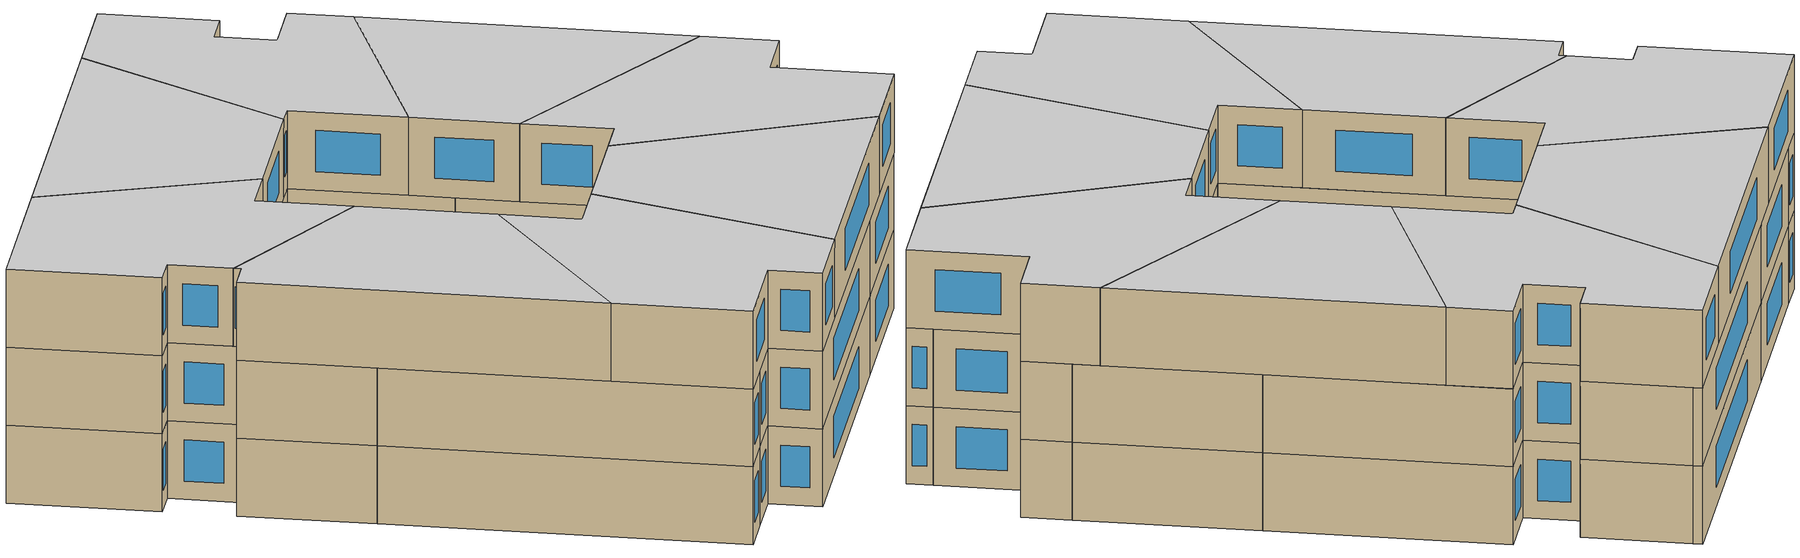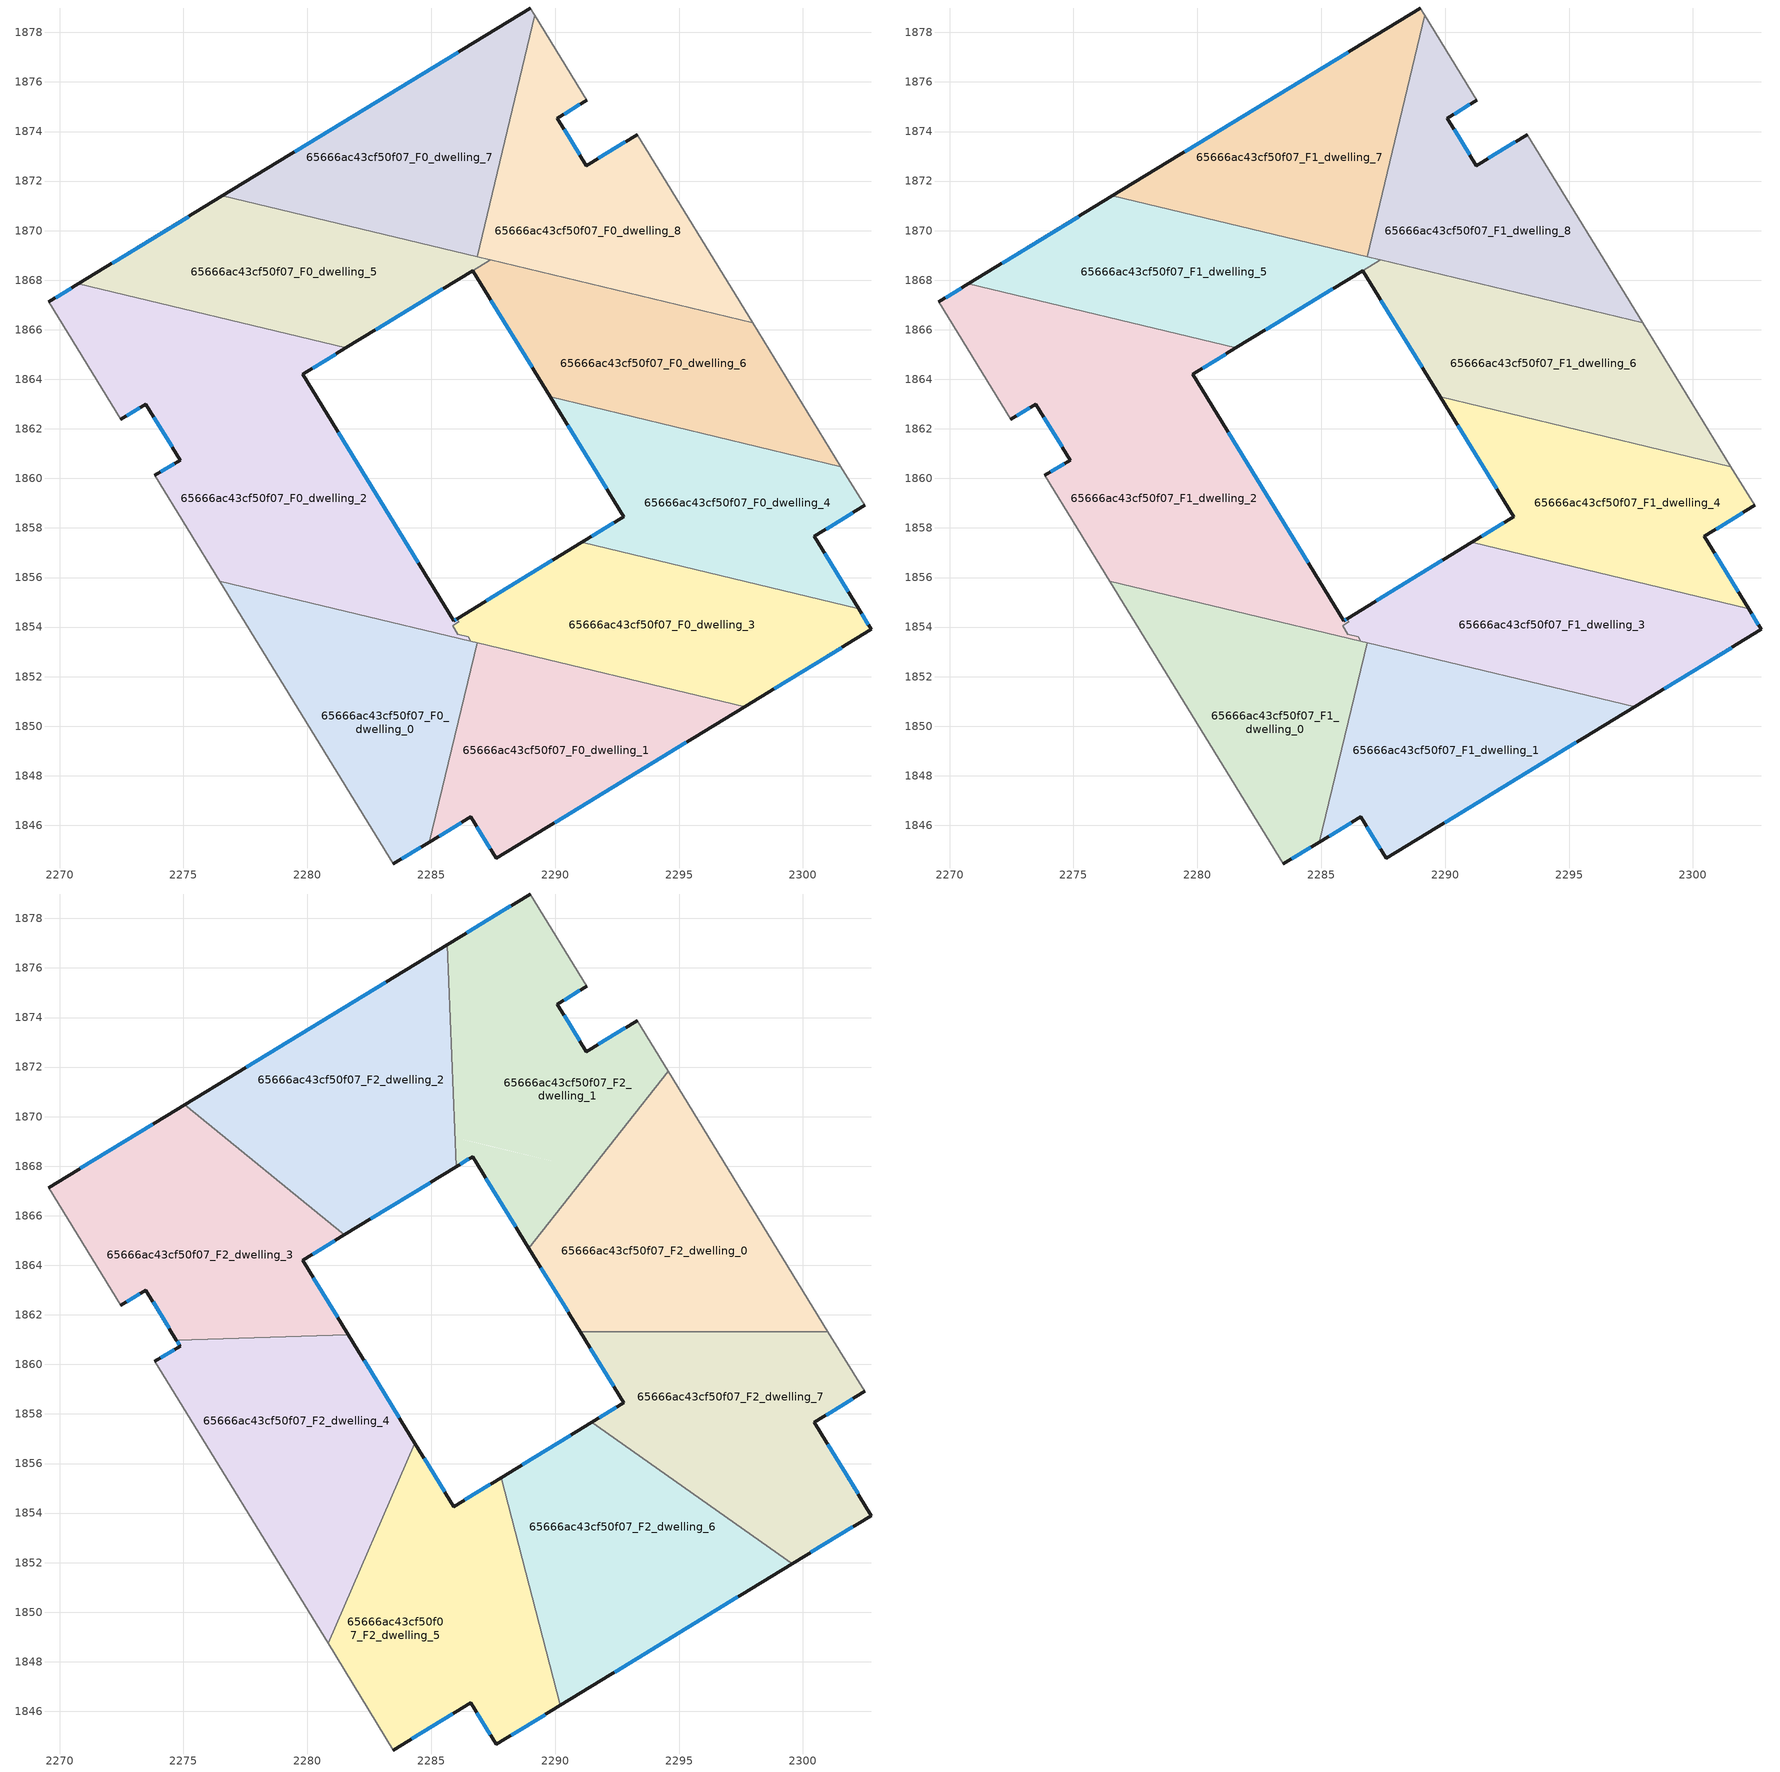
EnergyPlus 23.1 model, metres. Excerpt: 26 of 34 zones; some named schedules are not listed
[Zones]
65666ac43cf50f07_F0_dwelling_0
 floor ground (EU_floor_Construction): 2286.85,1853.37 2284.92,1845.32 2283.48,1844.44 2276.47,1855.86 z0
 wall outside (EU_wall_Construction): 2283.48,1844.44 2284.92,1845.32 z0:3
 wall to 65666ac43cf50f07_F0_dwelling_1 (EU_wall_Construction): 2284.92,1845.32 2286.85,1853.37 z0:3
 wall adiabatic (EU_wall_Construction): 2276.47,1855.86 2283.48,1844.44 z0:3
 wall to 65666ac43cf50f07_F0_dwelling_2 (EU_wall_Construction): 2286.6,1853.43 2276.47,1855.86 z0:3
 wall to 65666ac43cf50f07_F0_dwelling_3 (EU_wall_Construction): 2286.85,1853.37 2286.6,1853.43 z0:3
 window (EU_Window_Construction): 2283.82,1844.65 2284.58,1845.11 z0.7:2.3
65666ac43cf50f07_F0_dwelling_1
 floor ground (EU_floor_Construction): 2297.65,1850.78 2287.63,1844.67 2286.6,1846.34 2284.92,1845.32 2286.85,1853.37 z0
 wall outside (EU_wall_Construction): 2284.92,1845.32 2286.6,1846.34 2287.63,1844.67 2297.65,1850.78 z0:3
 wall to 65666ac43cf50f07_F0_dwelling_3 (EU_wall_Construction): 2297.65,1850.78 2286.85,1853.37 z0:3
 window (EU_Window_Construction): 2289.98,1846.11 2295.29,1849.35 / 2286.84,1845.95 2287.38,1845.06 / 2285.32,1845.56 2286.2,1846.1 z0.7:2.3
65666ac43cf50f07_F0_dwelling_2
 floor ground (EU_floor_Construction): 2281.56,1865.26 2279.81,1864.2 2285.91,1854.26 2286.04,1854.34 2286.12,1854.21 2285.86,1854.06 2286.08,1853.71 2286.49,1853.61 2286.6,1853.43 2276.47,1855.86 2273.85,1860.12 2274.87,1860.74 2273.48,1863 2272.47,1862.38 2269.55,1867.12 2270.75,1867.85 z0
 wall outside (EU_wall_Construction): 2272.47,1862.38 2273.48,1863 2274.87,1860.74 2273.85,1860.12 / 2270.75,1867.85 2269.55,1867.12 / 2286.04,1854.34 2285.91,1854.26 2279.81,1864.2 2281.56,1865.26 z0:3
 wall to 65666ac43cf50f07_F0_dwelling_3 (EU_wall_Construction): 2286.6,1853.43 2286.49,1853.61 2286.08,1853.71 2285.86,1854.06 2286.12,1854.21 2286.04,1854.34 z0:3
 wall adiabatic (EU_wall_Construction): 2273.85,1860.12 2276.47,1855.86 / 2269.55,1867.12 2272.47,1862.38 z0:3
 wall to 65666ac43cf50f07_F0_dwelling_5 (EU_wall_Construction): 2281.56,1865.26 2270.75,1867.85 z0:3
 window (EU_Window_Construction): 2274.63,1860.6 2274.09,1860.27 / 2273.81,1862.47 2274.54,1861.27 / 2272.71,1862.53 2273.24,1862.85 / 2270.47,1867.68 2269.84,1867.29 / 2280.22,1864.45 2281.15,1865.01 / 2284.48,1856.6 2281.25,1861.87 / 2286.01,1854.32 2285.94,1854.28 z0.7:2.3
65666ac43cf50f07_F0_dwelling_3
 floor ground (EU_floor_Construction): 2302.26,1854.74 2302.77,1853.9 2297.65,1850.78 2286.6,1853.43 2286.49,1853.61 2286.08,1853.71 2285.86,1854.06 2286.12,1854.21 2286.04,1854.34 2291.07,1857.41 z0
 wall outside (EU_wall_Construction): 2297.65,1850.78 2302.77,1853.9 2302.26,1854.74 / 2291.07,1857.41 2286.04,1854.34 z0:3
 wall to 65666ac43cf50f07_F0_dwelling_4 (EU_wall_Construction): 2302.26,1854.74 2291.07,1857.41 z0:3
 window (EU_Window_Construction): 2302.65,1854.1 2302.38,1854.54 / 2298.85,1851.51 2301.56,1853.17 / 2289.89,1856.69 2287.22,1855.06 z0.7:2.3
65666ac43cf50f07_F0_dwelling_4
 floor ground (EU_floor_Construction): 2301.53,1860.48 2302.49,1858.91 2300.46,1857.66 2302.26,1854.74 2291.07,1857.41 2292.77,1858.45 2289.81,1863.29 z0
 wall outside (EU_wall_Construction): 2289.81,1863.29 2292.77,1858.45 2291.07,1857.41 / 2302.26,1854.74 2300.46,1857.66 2302.49,1858.91 z0:3
 wall to 65666ac43cf50f07_F0_dwelling_6 (EU_wall_Construction): 2301.53,1860.48 2289.81,1863.29 z0:3
 wall adiabatic (EU_wall_Construction): 2302.49,1858.91 2301.53,1860.48 z0:3
 window (EU_Window_Construction): 2292.37,1858.21 2291.47,1857.66 / 2290.5,1862.15 2292.08,1859.59 / 2300.93,1857.96 2302.01,1858.62 / 2301.83,1855.42 2300.88,1856.98 z0.7:2.3
65666ac43cf50f07_F0_dwelling_5
 floor ground (EU_floor_Construction): 2287.36,1868.82 2281.56,1865.26 2270.75,1867.85 2276.57,1871.4 z0
 wall outside (EU_wall_Construction): 2276.57,1871.4 2270.75,1867.85 / 2281.56,1865.26 2286.68,1868.39 z0:3
 wall to 65666ac43cf50f07_F0_dwelling_6 (EU_wall_Construction): 2286.68,1868.39 2287.37,1868.81 z0:3
 wall to 65666ac43cf50f07_F0_dwelling_7 (EU_wall_Construction): 2286.85,1868.94 2276.57,1871.4 z0:3
 wall to 65666ac43cf50f07_F0_dwelling_8 (EU_wall_Construction): 2287.36,1868.82 2286.85,1868.94 z0:3
 window (EU_Window_Construction): 2275.2,1870.57 2272.12,1868.69 / 2282.76,1866 2285.47,1867.66 z0.7:2.3
65666ac43cf50f07_F0_dwelling_6
 floor ground (EU_floor_Construction): 2297.98,1866.27 2301.53,1860.48 2289.81,1863.29 2286.68,1868.39 2287.37,1868.82 z0
 wall outside (EU_wall_Construction): 2286.68,1868.39 2289.81,1863.29 z0:3
 wall adiabatic (EU_wall_Construction): 2301.53,1860.48 2297.98,1866.27 z0:3
 wall to 65666ac43cf50f07_F0_dwelling_8 (EU_wall_Construction): 2297.98,1866.27 2287.37,1868.82 z0:3
 window (EU_Window_Construction): 2287.41,1867.19 2289.07,1864.49 z0.7:2.3
65666ac43cf50f07_F0_dwelling_7
 floor ground (EU_floor_Construction): 2289,1878.99 2289.19,1878.68 2286.85,1868.94 2276.57,1871.4 z0
 wall outside (EU_wall_Construction): 2289,1878.99 2276.57,1871.4 z0:3
 wall to 65666ac43cf50f07_F0_dwelling_8 (EU_wall_Construction): 2286.85,1868.94 2289.19,1878.68 z0:3
 wall adiabatic (EU_wall_Construction): 2289.19,1878.68 2289,1878.99 z0:3
 window (EU_Window_Construction): 2286.08,1877.2 2279.49,1873.18 z0.7:2.3
65666ac43cf50f07_F0_dwelling_8
 floor ground (EU_floor_Construction): 2293.31,1873.87 2297.98,1866.27 2286.85,1868.94 2289.19,1878.68 2291.28,1875.27 2290.09,1874.53 2291.26,1872.62 z0
 wall outside (EU_wall_Construction): 2293.31,1873.87 2291.26,1872.62 2290.09,1874.53 2291.28,1875.27 z0:3
 wall adiabatic (EU_wall_Construction): 2291.28,1875.27 2289.19,1878.68 / 2297.98,1866.27 2293.31,1873.87 z0:3
 window (EU_Window_Construction): 2290.37,1874.71 2291,1875.1 / 2290.99,1873.07 2290.37,1874.08 / 2292.83,1873.58 2291.75,1872.92 z0.7:2.3
65666ac43cf50f07_F1_dwelling_0
 floor to 65666ac43cf50f07_F0_dwelling_0 (EU_floor_Construction): 2286.85,1853.37 2284.92,1845.32 2283.48,1844.44 2276.47,1855.86 z3
 wall outside (EU_wall_Construction): 2283.48,1844.44 2284.92,1845.32 z3:6
 wall to 65666ac43cf50f07_F1_dwelling_1 (EU_wall_Construction): 2284.92,1845.32 2286.85,1853.37 z3:6
 wall adiabatic (EU_wall_Construction): 2276.47,1855.86 2283.48,1844.44 z3:6
 wall to 65666ac43cf50f07_F1_dwelling_2 (EU_wall_Construction): 2286.6,1853.43 2276.47,1855.86 z3:6
 wall to 65666ac43cf50f07_F1_dwelling_3 (EU_wall_Construction): 2286.85,1853.37 2286.6,1853.43 z3:6
 window (EU_Window_Construction): 2283.82,1844.65 2284.58,1845.11 z3.7:5.3
65666ac43cf50f07_F1_dwelling_1
 floor to 65666ac43cf50f07_F0_dwelling_1 (EU_floor_Construction): 2297.65,1850.78 2287.63,1844.67 2286.6,1846.34 2284.92,1845.32 2286.85,1853.37 z3
 wall outside (EU_wall_Construction): 2284.92,1845.32 2286.6,1846.34 2287.63,1844.67 2297.65,1850.78 z3:6
 wall to 65666ac43cf50f07_F1_dwelling_3 (EU_wall_Construction): 2297.65,1850.78 2286.85,1853.37 z3:6
 window (EU_Window_Construction): 2289.98,1846.11 2295.29,1849.35 / 2286.84,1845.95 2287.38,1845.06 / 2285.32,1845.56 2286.2,1846.1 z3.7:5.3
65666ac43cf50f07_F1_dwelling_2
 floor to 65666ac43cf50f07_F0_dwelling_2 (EU_floor_Construction): 2281.56,1865.26 2279.81,1864.2 2285.91,1854.26 2286.04,1854.34 2286.12,1854.21 2285.86,1854.06 2286.08,1853.71 2286.49,1853.61 2286.6,1853.43 2276.47,1855.86 2273.85,1860.12 2274.87,1860.74 2273.48,1863 2272.47,1862.38 2269.55,1867.12 2270.75,1867.85 z3
 wall outside (EU_wall_Construction): 2272.47,1862.38 2273.48,1863 2274.87,1860.74 2273.85,1860.12 / 2270.75,1867.85 2269.55,1867.12 / 2286.04,1854.34 2285.91,1854.26 2279.81,1864.2 2281.56,1865.26 z3:6
 wall to 65666ac43cf50f07_F1_dwelling_3 (EU_wall_Construction): 2286.6,1853.43 2286.49,1853.61 2286.08,1853.71 2285.86,1854.06 2286.12,1854.21 2286.04,1854.34 z3:6
 wall adiabatic (EU_wall_Construction): 2273.85,1860.12 2276.47,1855.86 / 2269.55,1867.12 2272.47,1862.38 z3:6
 wall to 65666ac43cf50f07_F1_dwelling_5 (EU_wall_Construction): 2281.56,1865.26 2270.75,1867.85 z3:6
 window (EU_Window_Construction): 2274.63,1860.6 2274.09,1860.27 / 2273.81,1862.47 2274.54,1861.27 / 2272.71,1862.53 2273.24,1862.85 / 2270.47,1867.68 2269.84,1867.29 / 2280.22,1864.45 2281.15,1865.01 / 2284.48,1856.6 2281.25,1861.87 / 2286.01,1854.32 2285.94,1854.28 z3.7:5.3
65666ac43cf50f07_F1_dwelling_3
 floor to 65666ac43cf50f07_F0_dwelling_3 (EU_floor_Construction): 2302.26,1854.74 2302.77,1853.9 2297.65,1850.78 2286.6,1853.43 2286.49,1853.61 2286.08,1853.71 2285.86,1854.06 2286.12,1854.21 2286.04,1854.34 2291.07,1857.41 z3
 wall outside (EU_wall_Construction): 2297.65,1850.78 2302.77,1853.9 2302.26,1854.74 / 2291.07,1857.41 2286.04,1854.34 z3:6
 wall to 65666ac43cf50f07_F1_dwelling_4 (EU_wall_Construction): 2302.26,1854.74 2291.07,1857.41 z3:6
 window (EU_Window_Construction): 2302.65,1854.1 2302.38,1854.54 / 2298.85,1851.51 2301.56,1853.17 / 2289.89,1856.69 2287.22,1855.06 z3.7:5.3
65666ac43cf50f07_F1_dwelling_4
 floor to 65666ac43cf50f07_F0_dwelling_4 (EU_floor_Construction): 2301.53,1860.48 2302.49,1858.91 2300.46,1857.66 2302.26,1854.74 2291.07,1857.41 2292.77,1858.45 2289.81,1863.29 z3
 wall outside (EU_wall_Construction): 2289.81,1863.29 2292.77,1858.45 2291.07,1857.41 / 2302.26,1854.74 2300.46,1857.66 2302.49,1858.91 z3:6
 wall to 65666ac43cf50f07_F1_dwelling_6 (EU_wall_Construction): 2301.53,1860.48 2289.81,1863.29 z3:6
 wall adiabatic (EU_wall_Construction): 2302.49,1858.91 2301.53,1860.48 z3:6
 window (EU_Window_Construction): 2292.37,1858.21 2291.47,1857.66 / 2290.5,1862.15 2292.08,1859.59 / 2300.93,1857.96 2302.01,1858.62 / 2301.83,1855.42 2300.88,1856.98 z3.7:5.3
65666ac43cf50f07_F1_dwelling_5
 floor to 65666ac43cf50f07_F0_dwelling_5 (EU_floor_Construction): 2287.36,1868.82 2281.56,1865.26 2270.75,1867.85 2276.57,1871.4 z3
 wall outside (EU_wall_Construction): 2276.57,1871.4 2270.75,1867.85 / 2281.56,1865.26 2286.68,1868.39 z3:6
 wall to 65666ac43cf50f07_F1_dwelling_6 (EU_wall_Construction): 2286.68,1868.39 2287.37,1868.81 z3:6
 wall to 65666ac43cf50f07_F1_dwelling_7 (EU_wall_Construction): 2286.85,1868.94 2276.57,1871.4 z3:6
 wall to 65666ac43cf50f07_F1_dwelling_8 (EU_wall_Construction): 2287.36,1868.82 2286.85,1868.94 z3:6
 window (EU_Window_Construction): 2275.2,1870.57 2272.12,1868.69 / 2282.76,1866 2285.47,1867.66 z3.7:5.3
65666ac43cf50f07_F1_dwelling_6
 floor to 65666ac43cf50f07_F0_dwelling_6 (EU_floor_Construction): 2297.98,1866.27 2301.53,1860.48 2289.81,1863.29 2286.68,1868.39 2287.37,1868.82 z3
 wall outside (EU_wall_Construction): 2286.68,1868.39 2289.81,1863.29 z3:6
 wall adiabatic (EU_wall_Construction): 2301.53,1860.48 2297.98,1866.27 z3:6
 wall to 65666ac43cf50f07_F1_dwelling_8 (EU_wall_Construction): 2297.98,1866.27 2287.37,1868.82 z3:6
 window (EU_Window_Construction): 2287.41,1867.19 2289.07,1864.49 z3.7:5.3
65666ac43cf50f07_F1_dwelling_7
 floor to 65666ac43cf50f07_F0_dwelling_7 (EU_floor_Construction): 2289,1878.99 2289.19,1878.68 2286.85,1868.94 2276.57,1871.4 z3
 wall outside (EU_wall_Construction): 2289,1878.99 2276.57,1871.4 z3:6
 wall to 65666ac43cf50f07_F1_dwelling_8 (EU_wall_Construction): 2286.85,1868.94 2289.19,1878.68 z3:6
 wall adiabatic (EU_wall_Construction): 2289.19,1878.68 2289,1878.99 z3:6
 window (EU_Window_Construction): 2286.08,1877.2 2279.49,1873.18 z3.7:5.3
 ceiling adiabatic (EU_roof_Construction): 2286.85,1868.94 2289.19,1878.68 2289,1878.99 2276.57,1871.4 z6
65666ac43cf50f07_F1_dwelling_8
 floor to 65666ac43cf50f07_F0_dwelling_8 (EU_floor_Construction): 2293.31,1873.87 2297.98,1866.27 2286.85,1868.94 2289.19,1878.68 2291.28,1875.27 2290.09,1874.53 2291.26,1872.62 z3
 wall outside (EU_wall_Construction): 2293.31,1873.87 2291.26,1872.62 2290.09,1874.53 2291.28,1875.27 z3:6
 wall adiabatic (EU_wall_Construction): 2291.28,1875.27 2289.19,1878.68 / 2297.98,1866.27 2293.31,1873.87 z3:6
 window (EU_Window_Construction): 2290.37,1874.71 2291,1875.1 / 2290.99,1873.07 2290.37,1874.08 / 2292.83,1873.58 2291.75,1872.92 z3.7:5.3
65666ac43cf50f07_F2_dwelling_0
 floor to 65666ac43cf50f07_F1_dwelling_6 (EU_floor_Construction): 2297.98,1866.27 2301.01,1861.33 2297.99,1861.33 2289.81,1863.29 2288.94,1864.7 2291.42,1867.84 z6
 floor to 65666ac43cf50f07_F1_dwelling_8 (EU_floor_Construction): 2294.56,1871.84 2297.98,1866.27 2291.42,1867.84 z6
 floor to 65666ac43cf50f07_F1_dwelling_4 (EU_floor_Construction): 2297.99,1861.33 2291.01,1861.33 2289.81,1863.29 z6
 wall outside (EU_wall_Construction): 2288.94,1864.69 2291.01,1861.33 z6:9
 wall to 65666ac43cf50f07_F2_dwelling_1 (EU_wall_Construction): 2294.56,1871.84 2288.94,1864.69 z6:9
 wall adiabatic (EU_wall_Construction): 2301.01,1861.33 2294.56,1871.84 z6:9
 wall to 65666ac43cf50f07_F2_dwelling_7 (EU_wall_Construction): 2291.01,1861.33 2301.01,1861.33 z6:9
 window (EU_Window_Construction): 2289.43,1863.9 2290.52,1862.12 z6.7:8.3
 ceiling to 65666ac43cf50f07_F3_dwelling_0 (EU_floor_Construction): 2301.01,1861.33 2294.56,1871.84 2288.94,1864.69 2291.01,1861.33 z9
65666ac43cf50f07_F2_dwelling_1
 floor to 65666ac43cf50f07_F1_dwelling_8 (EU_floor_Construction): 2291.28,1875.27 2290.09,1874.53 2291.26,1872.62 2293.31,1873.87 2294.56,1871.84 2291.42,1867.84 2286.85,1868.94 2289.19,1878.68 z6
 floor adiabatic (EU_floor_Construction): 2289,1878.98 2289.19,1878.68 2286.85,1868.94 2285.97,1869.15 2285.65,1876.94 z6
 floor to 65666ac43cf50f07_F1_dwelling_5 (EU_floor_Construction): 2287.37,1868.81 2286.02,1867.99 2285.97,1869.15 z6
 floor to 65666ac43cf50f07_F1_dwelling_6 (EU_floor_Construction): 2291.42,1867.84 2288.94,1864.7 2286.68,1868.39 2287.37,1868.81 z6
 wall outside (EU_wall_Construction): 2293.31,1873.87 2291.26,1872.62 2290.09,1874.53 2291.28,1875.27 / 2286.02,1867.99 2286.68,1868.39 2288.94,1864.69 / 2289,1878.98 2285.65,1876.94 z6:9
 wall adiabatic (EU_wall_Construction): 2294.56,1871.84 2293.31,1873.87 / 2291.28,1875.27 2289,1878.98 z6:9
 wall to 65666ac43cf50f07_F2_dwelling_2 (EU_wall_Construction): 2285.65,1876.94 2286.02,1867.99 z6:9
 window (EU_Window_Construction): 2292.83,1873.58 2291.75,1872.92 / 2287.21,1867.52 2288.41,1865.56 / 2286.17,1868.08 2286.52,1868.3 / 2288.21,1878.5 2286.44,1877.42 / 2290.37,1874.71 2291,1875.1 / 2290.99,1873.07 2290.37,1874.08 z6.7:8.3
 ceiling to 65666ac43cf50f07_F3_dwelling_1 (EU_floor_Construction): 2288.94,1864.69 2294.56,1871.84 2293.31,1873.87 2291.26,1872.62 2290.09,1874.53 2291.28,1875.27 2289,1878.98 2285.65,1876.94 2286.02,1867.99 2286.68,1868.39 z9
65666ac43cf50f07_F2_dwelling_2
 floor to 65666ac43cf50f07_F1_dwelling_5 (EU_floor_Construction): 2285.97,1869.15 2286.02,1867.99 2281.56,1865.26 2281.41,1865.3 2275.04,1870.47 2276.57,1871.4 z6
 floor adiabatic (EU_floor_Construction): 2285.65,1876.94 2285.97,1869.15 2276.57,1871.4 z6
 wall outside (EU_wall_Construction): 2281.5,1865.23 2286.02,1867.99 / 2285.65,1876.94 2275.04,1870.47 z6:9
 wall to 65666ac43cf50f07_F2_dwelling_3 (EU_wall_Construction): 2275.04,1870.47 2281.5,1865.23 z6:9
 window (EU_Window_Construction): 2282.56,1865.88 2284.96,1867.34 / 2283.16,1875.42 2277.53,1871.99 z6.7:8.3
 ceiling to 65666ac43cf50f07_F3_dwelling_2 (EU_floor_Construction): 2286.02,1867.99 2285.65,1876.94 2275.04,1870.47 2281.5,1865.23 z9
65666ac43cf50f07_F2_dwelling_3
 floor to 65666ac43cf50f07_F1_dwelling_2 (EU_floor_Construction): 2281.41,1865.3 2281.5,1865.23 2279.81,1864.2 2281.66,1861.19 2274.72,1860.98 2273.48,1863 2272.47,1862.38 2269.55,1867.12 2270.75,1867.85 z6
 floor to 65666ac43cf50f07_F1_dwelling_5 (EU_floor_Construction): 2281.41,1865.3 2270.75,1867.85 2275.04,1870.47 z6
 wall outside (EU_wall_Construction): 2275.04,1870.47 2269.55,1867.12 / 2281.66,1861.19 2279.81,1864.2 2281.5,1865.23 / 2272.47,1862.38 2273.48,1863 2274.72,1860.98 z6:9
 wall adiabatic (EU_wall_Construction): 2269.55,1867.12 2272.47,1862.38 z6:9
 wall to 65666ac43cf50f07_F2_dwelling_4 (EU_wall_Construction): 2274.72,1860.98 2281.66,1861.19 z6:9
 window (EU_Window_Construction): 2273.76,1869.68 2270.84,1867.91 / 2280.21,1864.44 2281.1,1864.99 / 2281.23,1861.9 2280.25,1863.49 / 2273.77,1862.53 2274.43,1861.46 / 2272.71,1862.53 2273.24,1862.85 z6.7:8.3
 ceiling to 65666ac43cf50f07_F3_dwelling_3 (EU_floor_Construction): 2281.66,1861.19 2279.81,1864.2 2281.5,1865.23 2275.04,1870.47 2269.55,1867.12 2272.47,1862.38 2273.48,1863 2274.72,1860.98 z9
65666ac43cf50f07_F2_dwelling_4
 floor to 65666ac43cf50f07_F1_dwelling_2 (EU_floor_Construction): 2281.66,1861.19 2284.34,1856.82 2283.22,1854.24 2276.47,1855.86 2273.85,1860.12 2274.87,1860.74 2274.72,1860.98 z6
 floor to 65666ac43cf50f07_F1_dwelling_0 (EU_floor_Construction): 2283.22,1854.24 2280.84,1848.74 2276.47,1855.86 z6
 wall outside (EU_wall_Construction): 2274.72,1860.98 2274.87,1860.74 2273.85,1860.12 / 2284.34,1856.82 2281.66,1861.19 z6:9
 wall to 65666ac43cf50f07_F2_dwelling_5 (EU_wall_Construction): 2280.84,1848.74 2284.34,1856.82 z6:9
 wall adiabatic (EU_wall_Construction): 2273.85,1860.12 2280.84,1848.74 z6:9
 window (EU_Window_Construction): 2274.75,1860.93 2274.83,1860.8 / 2283.71,1857.85 2282.29,1860.16 / 2274.63,1860.6 2274.09,1860.27 z6.7:8.3
 ceiling to 65666ac43cf50f07_F3_dwelling_4 (EU_floor_Construction): 2280.84,1848.74 2284.34,1856.82 2281.66,1861.19 2274.72,1860.98 2274.87,1860.74 2273.85,1860.12 z9
65666ac43cf50f07_F2_dwelling_5
 floor to 65666ac43cf50f07_F1_dwelling_0 (EU_floor_Construction): 2286.85,1853.37 2284.92,1845.32 2283.48,1844.44 2280.84,1848.74 2283.22,1854.24 z6
 floor to 65666ac43cf50f07_F1_dwelling_1 (EU_floor_Construction): 2288.45,1852.98 2290.2,1846.24 2287.63,1844.67 2286.6,1846.34 2284.92,1845.32 2286.85,1853.37 z6
 floor to 65666ac43cf50f07_F1_dwelling_2 (EU_floor_Construction): 2284.34,1856.82 2285.91,1854.26 2286.04,1854.34 2286.12,1854.21 2285.86,1854.06 2286.08,1853.71 2286.49,1853.61 2286.6,1853.43 2283.22,1854.24 z6
 floor to 65666ac43cf50f07_F1_dwelling_3 (EU_floor_Construction): 2287.82,1855.43 2288.45,1852.98 2286.6,1853.43 2286.49,1853.61 2286.08,1853.71 2285.86,1854.06 2286.12,1854.21 2286.04,1854.34 z6
 wall outside (EU_wall_Construction): 2283.48,1844.44 2286.6,1846.34 2287.63,1844.67 2290.2,1846.24 / 2287.82,1855.43 2285.91,1854.26 2284.34,1856.82 z6:9
 wall adiabatic (EU_wall_Construction): 2280.84,1848.74 2283.48,1844.44 z6:9
 wall to 65666ac43cf50f07_F2_dwelling_6 (EU_wall_Construction): 2290.2,1846.24 2287.82,1855.43 z6:9
 window (EU_Window_Construction): 2284.21,1844.88 2285.86,1845.89 / 2285.54,1854.86 2284.71,1856.22 / 2287.37,1855.15 2286.36,1854.54 / 2288.23,1845.04 2289.59,1845.87 / 2286.84,1845.95 2287.38,1845.06 z6.7:8.3
 ceiling to 65666ac43cf50f07_F3_dwelling_5 (EU_floor_Construction): 2290.2,1846.24 2287.82,1855.43 2285.91,1854.26 2284.34,1856.82 2280.84,1848.74 2283.48,1844.44 2286.6,1846.34 2287.63,1844.67 z9
65666ac43cf50f07_F2_dwelling_6
 floor to 65666ac43cf50f07_F1_dwelling_3 (EU_floor_Construction): 2299.58,1851.96 2297.65,1850.78 2288.45,1852.98 2287.82,1855.43 2291.07,1857.41 2292.24,1857.14 z6
 floor to 65666ac43cf50f07_F1_dwelling_4 (EU_floor_Construction): 2292.24,1857.14 2291.07,1857.41 2291.48,1857.67 z6
 floor to 65666ac43cf50f07_F1_dwelling_1 (EU_floor_Construction): 2297.65,1850.78 2290.2,1846.24 2288.45,1852.98 z6
 wall outside (EU_wall_Construction): 2291.48,1857.67 2287.82,1855.43 / 2290.2,1846.24 2299.58,1851.96 z6:9
 wall to 65666ac43cf50f07_F2_dwelling_7 (EU_wall_Construction): 2299.58,1851.96 2291.48,1857.67 z6:9
 window (EU_Window_Construction): 2290.62,1857.14 2288.68,1855.95 / 2292.4,1847.58 2297.38,1850.61 z6.7:8.3
 ceiling to 65666ac43cf50f07_F3_dwelling_6 (EU_floor_Construction): 2299.58,1851.96 2291.48,1857.67 2287.82,1855.43 2290.2,1846.24 z9
65666ac43cf50f07_F2_dwelling_7
 floor to 65666ac43cf50f07_F1_dwelling_3 (EU_floor_Construction): 2302.25,1854.74 2302.77,1853.9 2299.58,1851.96 2292.24,1857.14 z6
 floor to 65666ac43cf50f07_F1_dwelling_4 (EU_floor_Construction): 2301.53,1860.48 2302.49,1858.91 2300.46,1857.66 2302.25,1854.74 2292.24,1857.14 2291.48,1857.67 2292.77,1858.45 2291.01,1861.33 2297.99,1861.33 z6
 floor to 65666ac43cf50f07_F1_dwelling_6 (EU_floor_Construction): 2301.01,1861.33 2301.53,1860.48 2297.99,1861.33 z6
 wall outside (EU_wall_Construction): 2299.58,1851.96 2302.77,1853.9 2300.46,1857.66 2302.49,1858.91 / 2291.01,1861.33 2292.77,1858.45 2291.48,1857.67 z6:9
 wall adiabatic (EU_wall_Construction): 2302.49,1858.91 2301.01,1861.33 z6:9
 window (EU_Window_Construction): 2302.22,1854.78 2301,1856.78 / 2300.33,1852.41 2302.02,1853.45 / 2292.47,1858.27 2291.79,1857.85 / 2291.42,1860.65 2292.36,1859.13 / 2300.93,1857.96 2302.01,1858.62 z6.7:8.3
 ceiling to 65666ac43cf50f07_F3_dwelling_7 (EU_floor_Construction): 2302.77,1853.9 2300.46,1857.66 2302.49,1858.91 2301.01,1861.33 2291.01,1861.33 2292.77,1858.45 2291.48,1857.67 2299.58,1851.96 z9
[Building]
EU S2 Campaign: North Axis=0; Terrain=City; Solar Distribution=FullExterior
[Site:Location]
Budapest.Ferenc.Liszt.Intl.AP: Latitude=47.437; Longitude=19.256; Time Zone=1; Elevation=185
[SizingPeriod:WeatherFileDays]
AnnualSizingPeriod: Begin Month=1; Begin Day of Month=1; End Month=12; End Day of Month=31; Day of Week for Start Day=Monday; Use Weather File Daylight Saving Period=No; Use Weather File Rain and Snow Indicators=No
[MATERIAL]
EU_InternalMass_Material: Roughness=MediumRough; Thickness=0.1; Conductivity=1; Density=1800; Specific Heat=900; Thermal Absorptance=0.9; Solar Absorptance=0.7; Visible Absorptance=0.7
[MATERIAL:NOMASS] Roughness=MediumRough; Thermal Absorptance=0.9; Solar Absorptance=0.7; Visible Absorptance=0.7
Name | Thermal Resistance
EU_wall_NoMass | 0.832559
EU_roof_NoMass | 1.39638
EU_floor_NoMass | 0.872794
[WINDOWMATERIAL:SIMPLEGLAZINGSYSTEM]
EU_Window_SimpleGlazing: UFactor=2.79869; Solar Heat Gain Coefficient=0.75; Visible Transmittance=0.75
[CONSTRUCTION]
EU_wall_Construction: EU_wall_NoMass
EU_roof_Construction: EU_roof_NoMass
EU_floor_Construction: EU_floor_NoMass
EU_Window_Construction: EU_Window_SimpleGlazing
EU_InternalMass_Construction: EU_InternalMass_Material
[ZONE] Type=1; Multiplier=1; Ceiling Height=autocalculate; Floor Area=autocalculate; Part of Total Floor Area=Yes
Name | Volume
65666ac43cf50f07_F0_dwelling_0; 65666ac43cf50f07_F1_dwelling_0 | 166.557
65666ac43cf50f07_F2_dwelling_0 | 208.222
65666ac43cf50f07_F0_dwelling_1; 65666ac43cf50f07_F1_dwelling_1 | 166.587
65666ac43cf50f07_F2_dwelling_1 | 208.21
65666ac43cf50f07_F0_dwelling_2; 65666ac43cf50f07_F1_dwelling_2 | 310.203
65666ac43cf50f07_F2_dwelling_2 | 208.227
65666ac43cf50f07_F0_dwelling_3; 65666ac43cf50f07_F1_dwelling_3 | 187.422
65666ac43cf50f07_F2_dwelling_3 | 208.228
65666ac43cf50f07_F0_dwelling_4; 65666ac43cf50f07_F1_dwelling_4 | 168.665
65666ac43cf50f07_F2_dwelling_4 | 208.23
65666ac43cf50f07_F0_dwelling_5; 65666ac43cf50f07_F1_dwelling_5 | 160.172
65666ac43cf50f07_F2_dwelling_5 | 208.182
65666ac43cf50f07_F0_dwelling_6; 65666ac43cf50f07_F1_dwelling_6 | 172.909
65666ac43cf50f07_F2_dwelling_6 | 208.232
65666ac43cf50f07_F0_dwelling_7; 65666ac43cf50f07_F1_dwelling_7 | 166.6
65666ac43cf50f07_F2_dwelling_7 | 208.213
65666ac43cf50f07_F0_dwelling_8; 65666ac43cf50f07_F1_dwelling_8 | 166.564
[INTERNALMASS] Construction=EU_InternalMass_Construction
Name | Zone or ZoneList | Surface Area
65666ac43cf50f07_F0_dwelling_0_EU_InternalMass | 65666ac43cf50f07_F0_dwelling_0 | 55.519
65666ac43cf50f07_F0_dwelling_1_EU_InternalMass | 65666ac43cf50f07_F0_dwelling_1 | 55.529
65666ac43cf50f07_F0_dwelling_2_EU_InternalMass | 65666ac43cf50f07_F0_dwelling_2 | 103.401
65666ac43cf50f07_F0_dwelling_3_EU_InternalMass | 65666ac43cf50f07_F0_dwelling_3 | 62.4777
65666ac43cf50f07_F0_dwelling_4_EU_InternalMass | 65666ac43cf50f07_F0_dwelling_4 | 56.2217
65666ac43cf50f07_F0_dwelling_5_EU_InternalMass | 65666ac43cf50f07_F0_dwelling_5 | 53.4163
65666ac43cf50f07_F0_dwelling_6_EU_InternalMass | 65666ac43cf50f07_F0_dwelling_6 | 57.635
65666ac43cf50f07_F0_dwelling_7_EU_InternalMass | 65666ac43cf50f07_F0_dwelling_7 | 55.5334
65666ac43cf50f07_F0_dwelling_8_EU_InternalMass | 65666ac43cf50f07_F0_dwelling_8 | 55.5217
65666ac43cf50f07_F1_dwelling_0_EU_InternalMass | 65666ac43cf50f07_F1_dwelling_0 | 55.519
65666ac43cf50f07_F1_dwelling_1_EU_InternalMass | 65666ac43cf50f07_F1_dwelling_1 | 55.529
65666ac43cf50f07_F1_dwelling_2_EU_InternalMass | 65666ac43cf50f07_F1_dwelling_2 | 103.401
65666ac43cf50f07_F1_dwelling_3_EU_InternalMass | 65666ac43cf50f07_F1_dwelling_3 | 62.4777
65666ac43cf50f07_F1_dwelling_4_EU_InternalMass | 65666ac43cf50f07_F1_dwelling_4 | 56.2217
65666ac43cf50f07_F1_dwelling_5_EU_InternalMass | 65666ac43cf50f07_F1_dwelling_5 | 53.4163
65666ac43cf50f07_F1_dwelling_6_EU_InternalMass | 65666ac43cf50f07_F1_dwelling_6 | 57.635
65666ac43cf50f07_F1_dwelling_7_EU_InternalMass | 65666ac43cf50f07_F1_dwelling_7 | 55.5334
65666ac43cf50f07_F1_dwelling_8_EU_InternalMass | 65666ac43cf50f07_F1_dwelling_8 | 55.5217
65666ac43cf50f07_F2_dwelling_0_EU_InternalMass | 65666ac43cf50f07_F2_dwelling_0 | 69.4074
65666ac43cf50f07_F2_dwelling_1_EU_InternalMass | 65666ac43cf50f07_F2_dwelling_1 | 69.4043
65666ac43cf50f07_F2_dwelling_2_EU_InternalMass | 65666ac43cf50f07_F2_dwelling_2 | 69.4092
65666ac43cf50f07_F2_dwelling_3_EU_InternalMass | 65666ac43cf50f07_F2_dwelling_3 | 69.4082
65666ac43cf50f07_F2_dwelling_4_EU_InternalMass | 65666ac43cf50f07_F2_dwelling_4 | 69.4099
65666ac43cf50f07_F2_dwelling_5_EU_InternalMass | 65666ac43cf50f07_F2_dwelling_5 | 69.3941
65666ac43cf50f07_F2_dwelling_6_EU_InternalMass | 65666ac43cf50f07_F2_dwelling_6 | 69.4105
65666ac43cf50f07_F2_dwelling_7_EU_InternalMass | 65666ac43cf50f07_F2_dwelling_7 | 69.4044
[OTHEREQUIPMENT] Fuel Type=Electricity; Design Level Calculation Method=Watts/Area; Power per Zone Floor Area=1; Fraction Latent=0; Fraction Radiant=0; Fraction Lost=0; Carbon Dioxide Generation Rate=0; EndUse Subcategory=EU_Step8_InternalGains
Name | Zone or ZoneList or Space or SpaceList | Schedule
EU_Step8_InternalGain_65666ac43cf50f07_F0_dwelling_0_f000 | 65666ac43cf50f07_F0_dwelling_0 | EU_Step8_GainSchedule_65666ac43cf50f07_F0_dwelling_0_f000
EU_Step8_InternalGain_65666ac43cf50f07_F0_dwelling_1_f000 | 65666ac43cf50f07_F0_dwelling_1 | EU_Step8_GainSchedule_65666ac43cf50f07_F0_dwelling_1_f000
EU_Step8_InternalGain_65666ac43cf50f07_F0_dwelling_2_f000 | 65666ac43cf50f07_F0_dwelling_2 | EU_Step8_GainSchedule_65666ac43cf50f07_F0_dwelling_2_f000
EU_Step8_InternalGain_65666ac43cf50f07_F0_dwelling_3_f000 | 65666ac43cf50f07_F0_dwelling_3 | EU_Step8_GainSchedule_65666ac43cf50f07_F0_dwelling_3_f000
EU_Step8_InternalGain_65666ac43cf50f07_F0_dwelling_4_f000 | 65666ac43cf50f07_F0_dwelling_4 | EU_Step8_GainSchedule_65666ac43cf50f07_F0_dwelling_4_f000
EU_Step8_InternalGain_65666ac43cf50f07_F0_dwelling_5_f000 | 65666ac43cf50f07_F0_dwelling_5 | EU_Step8_GainSchedule_65666ac43cf50f07_F0_dwelling_5_f000
EU_Step8_InternalGain_65666ac43cf50f07_F0_dwelling_6_f000 | 65666ac43cf50f07_F0_dwelling_6 | EU_Step8_GainSchedule_65666ac43cf50f07_F0_dwelling_6_f000
EU_Step8_InternalGain_65666ac43cf50f07_F0_dwelling_7_f000 | 65666ac43cf50f07_F0_dwelling_7 | EU_Step8_GainSchedule_65666ac43cf50f07_F0_dwelling_7_f000
EU_Step8_InternalGain_65666ac43cf50f07_F0_dwelling_8_f000 | 65666ac43cf50f07_F0_dwelling_8 | EU_Step8_GainSchedule_65666ac43cf50f07_F0_dwelling_8_f000
EU_Step8_InternalGain_65666ac43cf50f07_F1_dwelling_0_f000 | 65666ac43cf50f07_F1_dwelling_0 | EU_Step8_GainSchedule_65666ac43cf50f07_F1_dwelling_0_f000
EU_Step8_InternalGain_65666ac43cf50f07_F1_dwelling_1_f000 | 65666ac43cf50f07_F1_dwelling_1 | EU_Step8_GainSchedule_65666ac43cf50f07_F1_dwelling_1_f000
EU_Step8_InternalGain_65666ac43cf50f07_F1_dwelling_2_f000 | 65666ac43cf50f07_F1_dwelling_2 | EU_Step8_GainSchedule_65666ac43cf50f07_F1_dwelling_2_f000
EU_Step8_InternalGain_65666ac43cf50f07_F1_dwelling_3_f000 | 65666ac43cf50f07_F1_dwelling_3 | EU_Step8_GainSchedule_65666ac43cf50f07_F1_dwelling_3_f000
EU_Step8_InternalGain_65666ac43cf50f07_F1_dwelling_4_f000 | 65666ac43cf50f07_F1_dwelling_4 | EU_Step8_GainSchedule_65666ac43cf50f07_F1_dwelling_4_f000
EU_Step8_InternalGain_65666ac43cf50f07_F1_dwelling_5_f000 | 65666ac43cf50f07_F1_dwelling_5 | EU_Step8_GainSchedule_65666ac43cf50f07_F1_dwelling_5_f000
EU_Step8_InternalGain_65666ac43cf50f07_F1_dwelling_6_f000 | 65666ac43cf50f07_F1_dwelling_6 | EU_Step8_GainSchedule_65666ac43cf50f07_F1_dwelling_6_f000
EU_Step8_InternalGain_65666ac43cf50f07_F1_dwelling_7_f000 | 65666ac43cf50f07_F1_dwelling_7 | EU_Step8_GainSchedule_65666ac43cf50f07_F1_dwelling_7_f000
EU_Step8_InternalGain_65666ac43cf50f07_F1_dwelling_8_f000 | 65666ac43cf50f07_F1_dwelling_8 | EU_Step8_GainSchedule_65666ac43cf50f07_F1_dwelling_8_f000
EU_Step8_InternalGain_65666ac43cf50f07_F2_dwelling_0_f000 | 65666ac43cf50f07_F2_dwelling_0 | EU_Step8_GainSchedule_65666ac43cf50f07_F2_dwelling_0_f000
EU_Step8_InternalGain_65666ac43cf50f07_F2_dwelling_1_f000 | 65666ac43cf50f07_F2_dwelling_1 | EU_Step8_GainSchedule_65666ac43cf50f07_F2_dwelling_1_f000
EU_Step8_InternalGain_65666ac43cf50f07_F2_dwelling_2_f000 | 65666ac43cf50f07_F2_dwelling_2 | EU_Step8_GainSchedule_65666ac43cf50f07_F2_dwelling_2_f000
EU_Step8_InternalGain_65666ac43cf50f07_F2_dwelling_3_f000 | 65666ac43cf50f07_F2_dwelling_3 | EU_Step8_GainSchedule_65666ac43cf50f07_F2_dwelling_3_f000
EU_Step8_InternalGain_65666ac43cf50f07_F2_dwelling_4_f000 | 65666ac43cf50f07_F2_dwelling_4 | EU_Step8_GainSchedule_65666ac43cf50f07_F2_dwelling_4_f000
EU_Step8_InternalGain_65666ac43cf50f07_F2_dwelling_5_f000 | 65666ac43cf50f07_F2_dwelling_5 | EU_Step8_GainSchedule_65666ac43cf50f07_F2_dwelling_5_f000
EU_Step8_InternalGain_65666ac43cf50f07_F2_dwelling_6_f000 | 65666ac43cf50f07_F2_dwelling_6 | EU_Step8_GainSchedule_65666ac43cf50f07_F2_dwelling_6_f000
EU_Step8_InternalGain_65666ac43cf50f07_F2_dwelling_7_f000 | 65666ac43cf50f07_F2_dwelling_7 | EU_Step8_GainSchedule_65666ac43cf50f07_F2_dwelling_7_f000
[ZONEVENTILATION:DESIGNFLOWRATE] Schedule=EU_AlwaysOn; Design Flow Rate Calculation Method=AirChanges/Hour; Air Changes per Hour=0.475469; Ventilation Type=Natural; Fan Pressure Rise=0; Fan Total Efficiency=1; Constant Term Coefficient=1; Temperature Term Coefficient=0; Velocity Term Coefficient=0; Velocity Squared Term Coefficient=0; Minimum Indoor Temperature=-100; Maximum Indoor Temperature=100; Delta Temperature=-100; Minimum Outdoor Temperature=-100; Maximum Outdoor Temperature=100; Maximum Wind Speed=40
Name | Zone or ZoneList or Space or SpaceList
EU_ConstantAir_65666ac43cf50f07_F0_dwelling_0 | 65666ac43cf50f07_F0_dwelling_0
EU_ConstantAir_65666ac43cf50f07_F0_dwelling_1 | 65666ac43cf50f07_F0_dwelling_1
EU_ConstantAir_65666ac43cf50f07_F0_dwelling_2 | 65666ac43cf50f07_F0_dwelling_2
EU_ConstantAir_65666ac43cf50f07_F0_dwelling_3 | 65666ac43cf50f07_F0_dwelling_3
EU_ConstantAir_65666ac43cf50f07_F0_dwelling_4 | 65666ac43cf50f07_F0_dwelling_4
EU_ConstantAir_65666ac43cf50f07_F0_dwelling_5 | 65666ac43cf50f07_F0_dwelling_5
EU_ConstantAir_65666ac43cf50f07_F0_dwelling_6 | 65666ac43cf50f07_F0_dwelling_6
EU_ConstantAir_65666ac43cf50f07_F0_dwelling_7 | 65666ac43cf50f07_F0_dwelling_7
EU_ConstantAir_65666ac43cf50f07_F0_dwelling_8 | 65666ac43cf50f07_F0_dwelling_8
EU_ConstantAir_65666ac43cf50f07_F1_dwelling_0 | 65666ac43cf50f07_F1_dwelling_0
EU_ConstantAir_65666ac43cf50f07_F1_dwelling_1 | 65666ac43cf50f07_F1_dwelling_1
EU_ConstantAir_65666ac43cf50f07_F1_dwelling_2 | 65666ac43cf50f07_F1_dwelling_2
EU_ConstantAir_65666ac43cf50f07_F1_dwelling_3 | 65666ac43cf50f07_F1_dwelling_3
EU_ConstantAir_65666ac43cf50f07_F1_dwelling_4 | 65666ac43cf50f07_F1_dwelling_4
EU_ConstantAir_65666ac43cf50f07_F1_dwelling_5 | 65666ac43cf50f07_F1_dwelling_5
EU_ConstantAir_65666ac43cf50f07_F1_dwelling_6 | 65666ac43cf50f07_F1_dwelling_6
EU_ConstantAir_65666ac43cf50f07_F1_dwelling_7 | 65666ac43cf50f07_F1_dwelling_7
EU_ConstantAir_65666ac43cf50f07_F1_dwelling_8 | 65666ac43cf50f07_F1_dwelling_8
EU_ConstantAir_65666ac43cf50f07_F2_dwelling_0 | 65666ac43cf50f07_F2_dwelling_0
EU_ConstantAir_65666ac43cf50f07_F2_dwelling_1 | 65666ac43cf50f07_F2_dwelling_1
EU_ConstantAir_65666ac43cf50f07_F2_dwelling_2 | 65666ac43cf50f07_F2_dwelling_2
EU_ConstantAir_65666ac43cf50f07_F2_dwelling_3 | 65666ac43cf50f07_F2_dwelling_3
EU_ConstantAir_65666ac43cf50f07_F2_dwelling_4 | 65666ac43cf50f07_F2_dwelling_4
EU_ConstantAir_65666ac43cf50f07_F2_dwelling_5 | 65666ac43cf50f07_F2_dwelling_5
EU_ConstantAir_65666ac43cf50f07_F2_dwelling_6 | 65666ac43cf50f07_F2_dwelling_6
EU_ConstantAir_65666ac43cf50f07_F2_dwelling_7 | 65666ac43cf50f07_F2_dwelling_7
[HVACTEMPLATE:ZONE:IDEALLOADSAIRSYSTEM] System Availability Schedule=EU_AlwaysOn; Maximum Heating Supply Air Temperature=50; Minimum Cooling Supply Air Temperature=13; Maximum Heating Supply Air Humidity Ratio=0.0156; Minimum Cooling Supply Air Humidity Ratio=0.0077; Heating Limit=NoLimit; Cooling Limit=NoLimit; Heating Availability Schedule=EU_AlwaysOn; Cooling Availability Schedule=EU_CoolingOff; Dehumidification Control Type=ConstantSensibleHeatRatio; Cooling Sensible Heat Ratio=0.7; Dehumidification Setpoint=60; Humidification Control Type=None; Humidification Setpoint=30; Outdoor Air Method=None; Outdoor Air Flow Rate per Person=0.00944; Outdoor Air Flow Rate per Zone Floor Area=0; Outdoor Air Flow Rate per Zone=0; Demand Controlled Ventilation Type=None; Outdoor Air Economizer Type=NoEconomizer; Heat Recovery Type=None; Sensible Heat Recovery Effectiveness=0.7; Latent Heat Recovery Effectiveness=0.65
Name | Template Thermostat
65666ac43cf50f07_F0_dwelling_0 | EU_HeatOnly_65666ac43cf50f07_F0_dwelling_0
65666ac43cf50f07_F0_dwelling_1 | EU_HeatOnly_65666ac43cf50f07_F0_dwelling_1
65666ac43cf50f07_F0_dwelling_2 | EU_HeatOnly_65666ac43cf50f07_F0_dwelling_2
65666ac43cf50f07_F0_dwelling_3 | EU_HeatOnly_65666ac43cf50f07_F0_dwelling_3
65666ac43cf50f07_F0_dwelling_4 | EU_HeatOnly_65666ac43cf50f07_F0_dwelling_4
65666ac43cf50f07_F0_dwelling_5 | EU_HeatOnly_65666ac43cf50f07_F0_dwelling_5
65666ac43cf50f07_F0_dwelling_6 | EU_HeatOnly_65666ac43cf50f07_F0_dwelling_6
65666ac43cf50f07_F0_dwelling_7 | EU_HeatOnly_65666ac43cf50f07_F0_dwelling_7
65666ac43cf50f07_F0_dwelling_8 | EU_HeatOnly_65666ac43cf50f07_F0_dwelling_8
65666ac43cf50f07_F1_dwelling_0 | EU_HeatOnly_65666ac43cf50f07_F1_dwelling_0
65666ac43cf50f07_F1_dwelling_1 | EU_HeatOnly_65666ac43cf50f07_F1_dwelling_1
65666ac43cf50f07_F1_dwelling_2 | EU_HeatOnly_65666ac43cf50f07_F1_dwelling_2
65666ac43cf50f07_F1_dwelling_3 | EU_HeatOnly_65666ac43cf50f07_F1_dwelling_3
65666ac43cf50f07_F1_dwelling_4 | EU_HeatOnly_65666ac43cf50f07_F1_dwelling_4
65666ac43cf50f07_F1_dwelling_5 | EU_HeatOnly_65666ac43cf50f07_F1_dwelling_5
65666ac43cf50f07_F1_dwelling_6 | EU_HeatOnly_65666ac43cf50f07_F1_dwelling_6
65666ac43cf50f07_F1_dwelling_7 | EU_HeatOnly_65666ac43cf50f07_F1_dwelling_7
65666ac43cf50f07_F1_dwelling_8 | EU_HeatOnly_65666ac43cf50f07_F1_dwelling_8
65666ac43cf50f07_F2_dwelling_0 | EU_HeatOnly_65666ac43cf50f07_F2_dwelling_0
65666ac43cf50f07_F2_dwelling_1 | EU_HeatOnly_65666ac43cf50f07_F2_dwelling_1
65666ac43cf50f07_F2_dwelling_2 | EU_HeatOnly_65666ac43cf50f07_F2_dwelling_2
65666ac43cf50f07_F2_dwelling_3 | EU_HeatOnly_65666ac43cf50f07_F2_dwelling_3
65666ac43cf50f07_F2_dwelling_4 | EU_HeatOnly_65666ac43cf50f07_F2_dwelling_4
65666ac43cf50f07_F2_dwelling_5 | EU_HeatOnly_65666ac43cf50f07_F2_dwelling_5
65666ac43cf50f07_F2_dwelling_6 | EU_HeatOnly_65666ac43cf50f07_F2_dwelling_6
65666ac43cf50f07_F2_dwelling_7 | EU_HeatOnly_65666ac43cf50f07_F2_dwelling_7
[SIZING:ZONE] Zone Cooling Design Supply Air Temperature Input Method=SupplyAirTemperature; Zone Cooling Design Supply Air Temperature=13; Zone Heating Design Supply Air Temperature Input Method=SupplyAirTemperature; Zone Heating Design Supply Air Temperature=50; Zone Cooling Design Supply Air Humidity Ratio=0.008; Zone Heating Design Supply Air Humidity Ratio=0.008; Cooling Design Air Flow Method=DesignDay; Cooling Design Air Flow Rate=0; Cooling Minimum Air Flow per Zone Floor Area=0.000762; Cooling Minimum Air Flow=0; Cooling Minimum Air Flow Fraction=0.2; Heating Design Air Flow Method=DesignDay; Heating Design Air Flow Rate=0; Heating Maximum Air Flow per Zone Floor Area=0.002032; Heating Maximum Air Flow=0.141576; Heating Maximum Air Flow Fraction=0.3; Account for Dedicated Outdoor Air System=No; Dedicated Outdoor Air System Control Strategy=NeutralSupplyAir; Dedicated Outdoor Air Low Setpoint Temperature for Design=autosize; Dedicated Outdoor Air High Setpoint Temperature for Design=autosize; Zone Load Sizing Method=Sensible Load Only No Latent Load; Zone Latent Cooling Design Supply Air Humidity Ratio Input Method=HumidityRatioDifference; Zone Cooling Design Supply Air Humidity Ratio Difference=0.005; Zone Latent Heating Design Supply Air Humidity Ratio Input Method=HumidityRatioDifference; Zone Humidification Design Supply Air Humidity Ratio Difference=0.005
65666ac43cf50f07_F0_dwelling_0; 65666ac43cf50f07_F0_dwelling_1; 65666ac43cf50f07_F0_dwelling_2; 65666ac43cf50f07_F0_dwelling_3; 65666ac43cf50f07_F0_dwelling_4; 65666ac43cf50f07_F0_dwelling_5; 65666ac43cf50f07_F0_dwelling_6; 65666ac43cf50f07_F0_dwelling_7; 65666ac43cf50f07_F0_dwelling_8; 65666ac43cf50f07_F1_dwelling_0; 65666ac43cf50f07_F1_dwelling_1; 65666ac43cf50f07_F1_dwelling_2; 65666ac43cf50f07_F1_dwelling_3; 65666ac43cf50f07_F1_dwelling_4; 65666ac43cf50f07_F1_dwelling_5; 65666ac43cf50f07_F1_dwelling_6; 65666ac43cf50f07_F1_dwelling_7; 65666ac43cf50f07_F1_dwelling_8; 65666ac43cf50f07_F2_dwelling_0; 65666ac43cf50f07_F2_dwelling_1; 65666ac43cf50f07_F2_dwelling_2; 65666ac43cf50f07_F2_dwelling_3; 65666ac43cf50f07_F2_dwelling_4; 65666ac43cf50f07_F2_dwelling_5; 65666ac43cf50f07_F2_dwelling_6; 65666ac43cf50f07_F2_dwelling_7
[SCHEDULE:FILE] Column Number=1; Rows to Skip at Top=0; Number of Hours of Data=8760; Column Separator=Comma; Interpolate to Timestep=No; Minutes per Item=60; Adjust Schedule for Daylight Savings=Yes
Name | File
EU_Step8_GainSchedule_65666ac43cf50f07_F0_dwelling_0_f000 | ../../schedules/65666ac43cf50f07/65666ac43cf50f07_F0_dwelling_0_f000_gain.csv
EU_Step8_GainSchedule_65666ac43cf50f07_F0_dwelling_1_f000 | ../../schedules/65666ac43cf50f07/65666ac43cf50f07_F0_dwelling_1_f000_gain.csv
EU_Step8_GainSchedule_65666ac43cf50f07_F0_dwelling_2_f000 | ../../schedules/65666ac43cf50f07/65666ac43cf50f07_F0_dwelling_2_f000_gain.csv
EU_Step8_GainSchedule_65666ac43cf50f07_F0_dwelling_3_f000 | ../../schedules/65666ac43cf50f07/65666ac43cf50f07_F0_dwelling_3_f000_gain.csv
EU_Step8_GainSchedule_65666ac43cf50f07_F0_dwelling_4_f000 | ../../schedules/65666ac43cf50f07/65666ac43cf50f07_F0_dwelling_4_f000_gain.csv
EU_Step8_GainSchedule_65666ac43cf50f07_F0_dwelling_5_f000 | ../../schedules/65666ac43cf50f07/65666ac43cf50f07_F0_dwelling_5_f000_gain.csv
EU_Step8_GainSchedule_65666ac43cf50f07_F0_dwelling_6_f000 | ../../schedules/65666ac43cf50f07/65666ac43cf50f07_F0_dwelling_6_f000_gain.csv
EU_Step8_GainSchedule_65666ac43cf50f07_F0_dwelling_7_f000 | ../../schedules/65666ac43cf50f07/65666ac43cf50f07_F0_dwelling_7_f000_gain.csv
EU_Step8_GainSchedule_65666ac43cf50f07_F0_dwelling_8_f000 | ../../schedules/65666ac43cf50f07/65666ac43cf50f07_F0_dwelling_8_f000_gain.csv
EU_Step8_GainSchedule_65666ac43cf50f07_F1_dwelling_0_f000 | ../../schedules/65666ac43cf50f07/65666ac43cf50f07_F1_dwelling_0_f000_gain.csv
EU_Step8_GainSchedule_65666ac43cf50f07_F1_dwelling_1_f000 | ../../schedules/65666ac43cf50f07/65666ac43cf50f07_F1_dwelling_1_f000_gain.csv
EU_Step8_GainSchedule_65666ac43cf50f07_F1_dwelling_2_f000 | ../../schedules/65666ac43cf50f07/65666ac43cf50f07_F1_dwelling_2_f000_gain.csv
EU_Step8_GainSchedule_65666ac43cf50f07_F1_dwelling_3_f000 | ../../schedules/65666ac43cf50f07/65666ac43cf50f07_F1_dwelling_3_f000_gain.csv
EU_Step8_GainSchedule_65666ac43cf50f07_F1_dwelling_4_f000 | ../../schedules/65666ac43cf50f07/65666ac43cf50f07_F1_dwelling_4_f000_gain.csv
EU_Step8_GainSchedule_65666ac43cf50f07_F1_dwelling_5_f000 | ../../schedules/65666ac43cf50f07/65666ac43cf50f07_F1_dwelling_5_f000_gain.csv
EU_Step8_GainSchedule_65666ac43cf50f07_F1_dwelling_6_f000 | ../../schedules/65666ac43cf50f07/65666ac43cf50f07_F1_dwelling_6_f000_gain.csv
EU_Step8_GainSchedule_65666ac43cf50f07_F1_dwelling_7_f000 | ../../schedules/65666ac43cf50f07/65666ac43cf50f07_F1_dwelling_7_f000_gain.csv
EU_Step8_GainSchedule_65666ac43cf50f07_F1_dwelling_8_f000 | ../../schedules/65666ac43cf50f07/65666ac43cf50f07_F1_dwelling_8_f000_gain.csv
EU_Step8_GainSchedule_65666ac43cf50f07_F2_dwelling_0_f000 | ../../schedules/65666ac43cf50f07/65666ac43cf50f07_F2_dwelling_0_f000_gain.csv
EU_Step8_GainSchedule_65666ac43cf50f07_F2_dwelling_1_f000 | ../../schedules/65666ac43cf50f07/65666ac43cf50f07_F2_dwelling_1_f000_gain.csv
EU_Step8_GainSchedule_65666ac43cf50f07_F2_dwelling_2_f000 | ../../schedules/65666ac43cf50f07/65666ac43cf50f07_F2_dwelling_2_f000_gain.csv
EU_Step8_GainSchedule_65666ac43cf50f07_F2_dwelling_3_f000 | ../../schedules/65666ac43cf50f07/65666ac43cf50f07_F2_dwelling_3_f000_gain.csv
EU_Step8_GainSchedule_65666ac43cf50f07_F2_dwelling_4_f000 | ../../schedules/65666ac43cf50f07/65666ac43cf50f07_F2_dwelling_4_f000_gain.csv
